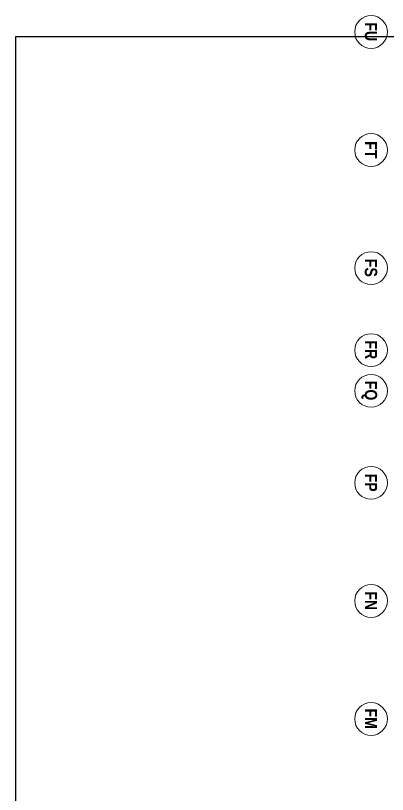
# Model space of a CAD drawing. Extents: x -15449 to 527173, y -170839 to 146543.
# Drawn here: x 171314 to 194020, y -68550 to -21050 of the extents above; entities that cross this region are included whole.
import ezdxf

# ---------------------------------------------------------------- set-up
doc = ezdxf.new("R2010")
doc.units = 0
doc.header["$LTSCALE"] = 8
doc.layers.add('1', color=1, linetype='CONTINUOUS')
doc.layers.add('A-_ANOTGRID_E', color=7, linetype='CONTINUOUS', lineweight=9)
doc.styles.add('Arial Narrow_B', font='ARIALNB.TTF', dxfattribs={"height": 750})

# ---------------------------------------------------------------- blocks, each defined once
blk = doc.blocks.new('Grid - 4 mm Dia-18759-PH1 LEVEL 3 - PROBE')
at = {"layer": 'A-_ANOTGRID_E', "color": 253, "true_color": 0xaaaaaa}
blk.add_circle((0, 0), 4, dxfattribs=at)

msp = doc.modelspace()

# ---------------------------------------------------------------- linework, layer by layer
at = {"layer": '1'}
msp.add_lwpolyline([(368682, -22338), (171314.1998, -22338), (171314.1998, -160078), (368682, -160078)], close=True, dxfattribs=at)

# ---------------------------------------------------------------- block references
at = {"layer": 'A-_ANOTGRID_E', "color": 254, "lineweight": 5, "true_color": 0xd4d4d4, "xscale": 249.9999999999999, "yscale": 249.9999999999999, "zscale": 249.9999999999999, "rotation": 270}
for p in [(193020.0339, -22049.8189), (193020.0339, -29249.8189), (193020.0339, -36449.8189), (193020.0339, -41449.8189), (193020.0339, -43937.3189), (193020.0339, -49549.8189), (193020.0339, -56749.8189), (193020.0339, -63949.8189)]:
    msp.add_blockref('Grid - 4 mm Dia-18759-PH1 LEVEL 3 - PROBE', p, dxfattribs=at)

# ---------------------------------------------------------------- texts
at = {"layer": 'A-_ANOTGRID_E', "color": 253, "true_color": 0xaaaaaa, "char_height": 750, "attachment_point": 1, "rotation": 270, "style": 'Arial Narrow_B'}
for s, insert, width in [('FU', (193391.3976, -21462.0137), 1402.953125), ('FT', (193391.3976, -28712.0137), 1282.7), ('FS', (193391.3976, -35887.0137), 1342.826562), ('FR', (193391.3976, -40862.0137), 1402.953125), ('FQ', (193391.3976, -43324.5137), 1463.079687), ('FP', (193391.3976, -48987.0137), 1342.826562), ('FN', (193391.3976, -56162.0137), 1402.953125), ('FM', (193391.3976, -63313.2637), 1523.20625)]:
    msp.add_mtext(s, dxfattribs=dict(at, insert=insert, width=width))

doc.saveas('drawing.dxf')
